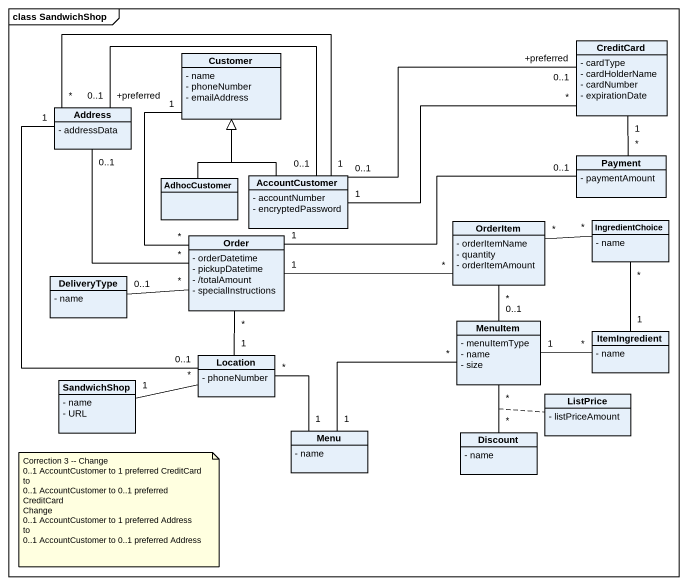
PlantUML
@startuml
mainframe class SandwichShop
hide circle
hide empty members
skinparam classAttributeIconSize 0
class CreditCard {
  - cardType
  - cardHolderName
  - cardNumber
  - expirationDate
}
class Customer {
  - name
  - phoneNumber
  - emailAddress
}
class Address {
  - addressData
}
class Payment {
  - paymentAmount
}
class AdhocCustomer
class AccountCustomer {
  - accountNumber
  - encryptedPassword
}
class Order {
  - orderDatetime
  - pickupDatetime
  - /totalAmount
  - specialInstructions
}
class OrderItem {
  - orderItemName
  - quantity
  - orderItemAmount
}
class IngredientChoice {
  - name
}
class DeliveryType {
  - name
}
class MenuItem {
  - menuItemType
  - name
  - size
}
class Location {
  - phoneNumber
}
class ItemIngredient {
  - name
}
class SandwichShop {
  - name
  - URL
}
class ListPrice {
  - listPriceAmount
}
class Menu {
  - name
}
class Discount {
  - name
}
CreditCard "1" -- "*" Payment
Customer "1" -- "*" Order
Address "*" -right- "1" AccountCustomer
Address "+preferred\n0..1" -right- "0..1" AccountCustomer
Address "0..1" -- "*" Order
Address "1" -- "0..1" Location
Payment "0..1" -left- "1" Order
AdhocCustomer -up-|> Customer
AccountCustomer "1" -right- "*" CreditCard
AccountCustomer "0..1" -right- "+preferred\n0..1" CreditCard
AccountCustomer -up-|> Customer
Order "1" -right- "*" OrderItem
OrderItem "*" -right- "*" IngredientChoice
OrderItem "*" -- "0..1" MenuItem
DeliveryType "0..1" -right- "*" Order
MenuItem "1" -right- "*" ItemIngredient
MenuItem "*" -- "*" Discount
(MenuItem, Discount) .. ListPrice
Location "1" -up- "*" Order
ItemIngredient "1" -up- "*" IngredientChoice
SandwichShop "1" -right- "*" Location
Menu "1" -right- "*" MenuItem
Menu "1" -up- "*" Location
note as N1
  Correction 3 -- Change
  0..1 AccountCustomer to 1 preferred CreditCard
  to
  0..1 AccountCustomer to 0..1 preferred CreditCard
  Change
  0..1 AccountCustomer to 1 preferred Address
  to
  0..1 AccountCustomer to 0..1 preferred Address
end note
@enduml
